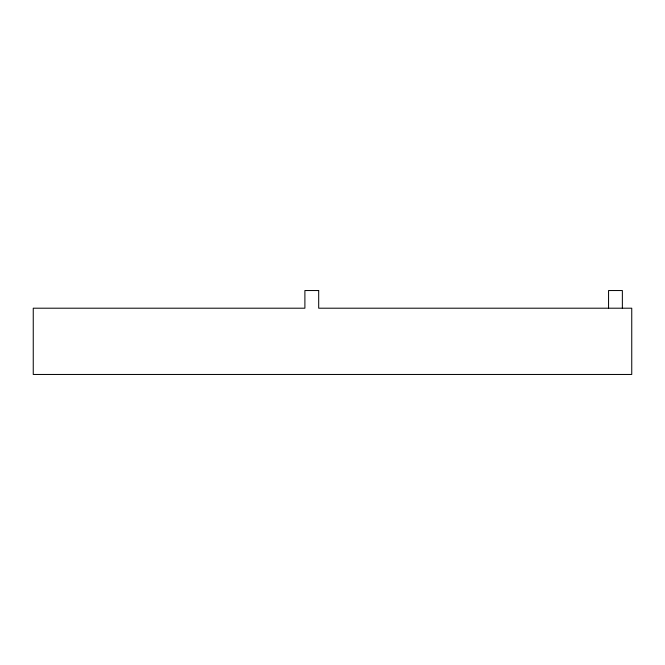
<?xml version="1.0" encoding="UTF-8"?>
<svg xmlns="http://www.w3.org/2000/svg" width="665" height="665" viewBox="0 0 665 665"><rect width="100%" height="100%" fill="white"/><g stroke="black" fill="none" stroke-linecap="round" stroke-linejoin="round"><path stroke-width="1" d="M622.365 308.203L622.365 290.538L608.558 290.538L608.558 308.203M318.693 290.538L304.894 290.538L304.894 308.203L33.25 308.203L33.25 374.462L631.75 374.462L631.75 308.203L318.693 308.203L318.693 290.538"/></g></svg>
